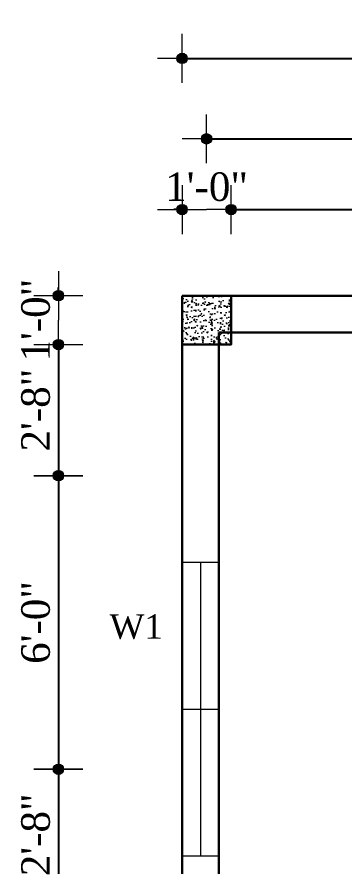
# Model space of a CAD drawing. Header units: inches. Extents: x 897 to 49934, y -34925 to -18564.
# Drawn here: x 30842.7 to 30923.1, y -27300.2 to -27092 of the extents above; entities that cross this region are included whole.
import ezdxf

# ---------------------------------------------------------------- set-up
doc = ezdxf.new("R2010")
doc.units = ezdxf.units.IN
doc.header["$LTSCALE"] = 35
doc.header["$MEASUREMENT"] = 0
doc.header["$PDMODE"] = 34
for name, color, linetype, lineweight in [('HACTH', 8, 'Continuous', 13), ('SES-Access Road', 2, 'Continuous', 15), ('SES-DIMENSION', 142, 'Continuous', 13), ('SES-Wall Plan', 6, 'Continuous', 30)]:
    doc.layers.add(name, color=color, linetype=linetype, lineweight=lineweight)
doc.styles.add('7 INCH', font='times.ttf', dxfattribs={"height": 7})
doc.styles.add('SES-ARAIL', font='times.ttf', dxfattribs={"height": 6})
doc.dimstyles.new('7 INCH', dxfattribs={"dimscale": 0, "dimtxt": 7, "dimasz": 1, "dimexe": 2, "dimexo": 9, "dimgap": 2, "dimtad": 1, "dimdec": 0, "dimzin": 3, "dimdsep": 46, "dimlunit": 4, "dimtxsty": '7 INCH', "dimblk": 'DIM', "dimcen": 3, "dimdle": 3, "dimse1": 1, "dimse2": 1, "dimclrd": 256, "dimclre": 256, "dimclrt": 7, "dimadec": 1, "dimazin": 2, "dimtfac": 1, "dimtdec": 0, "dimtix": 1, "dimtofl": 0, "dimtmove": 2, "dimatfit": 3, "dimldrblk": 'ARW', "dimfxl": 2, "dimfrac": 2, "dimtolj": 2, "dimtzin": 0, "dimarcsym": 0})

# ---------------------------------------------------------------- blocks, each defined once
blk = doc.blocks.new('FGBDF')
at = {"layer": 'HACTH', "transparency": 33554483}
h = blk.add_hatch(dxfattribs=at)
h.set_pattern_fill('AR-CONC', color=256, scale=0.4)
h.set_pattern_definition([(50, (0, 0), (2.86904073, -0.25100854), [0.3, -3.3]), (355, (0, 0), (-0.55500533, 3.00876853), [0.24, -2.64]), (100.4514445, (0.239, -0.021), (2.31403539, 2.75775996), [0.25496077, -2.80456845]), (46.1842, (0, 0.8), (4.26896532, -0.66207712), [0.45, -4.95]), (96.635635, (0.3557, 0.745), (3.7386478, 3.8964744), [0.38244137, -4.20685504]), (351.184164, (0, 0.8), (3.7386478, 3.8964744), [0.36, -3.96]), (21, (0.4, 0.6), (2.38762821, -1.61047556), [0.3, -3.3]), (326, (0.4, 0.6), (0.97326133, 2.90060018), [0.24, -2.64]), (71.451445, (0.599, 0.4658), (3.3608895, 1.29012461), [0.25496076, -2.80456845]), (37.5, (0, 0), (0.048639421, 1.331575415), [0, -2.608, 0, -2.68, 0, -2.65]), (7.5, (0, 0), (1.05227815, 1.577646848), [0, -1.528, 0, -2.548, 0, -1.01]), (327.5, (-0.892, 0), (2.135289745, -0.090219487), [0, -1, 0, -3.12, 0, -4.14]), (317.5, (-1.292, 0), (2.33274468, 0.40041993), [0, -1.3, 0, -2.072, 0, -2.94])])
h.paths.add_polyline_path([(42228, -19292.5), (42216, -19292.5), (42216, -19304.5), (42228, -19304.5)])
at = {"layer": 'SES-Wall Plan'}
blk.add_lwpolyline([(42216, -19292.5), (42228, -19292.5), (42228, -19304.5), (42216, -19304.5), (42216, -19292.5)], dxfattribs=at)
blk = doc.blocks.new('zfhg')
at = {"layer": 'SES-Access Road'}
for p, q in [((30892.19, -27204.5), (30883.19, -27204.5)), ((30887.69, -27204.5), (30887.69, -27276.5)), ((30892.19, -27240.5), (30883.19, -27240.5)), ((30892.19, -27276.5), (30883.19, -27276.5))]:
    blk.add_line(p, q, dxfattribs=at)
blk = doc.blocks.new('DIM')
at = {"layer": 'SES-DIMENSION'}
h = blk.add_hatch(color=256, dxfattribs=at)
h.paths.add_polyline_path([(0, 1.28), (0, 0), (1.28, 0, 0.414214)])
h.paths.add_polyline_path([(1.28, 0), (0, 0), (0, -1.28, 0.414214)])
h.paths.add_polyline_path([(0, 0), (-1.28, 0, 0.414214), (0, -1.28)])
h.paths.add_polyline_path([(0, 1.28, 0.414214), (-1.28, 0), (0, 0)])
for p, q in [((0, 6), (0, -6)), ((-6, 0), (6, 0))]:
    blk.add_line(p, q, dxfattribs=at)
blk.add_circle((0, 0), 1.28, dxfattribs=at)
blk = doc.blocks.new('*D917')
at = {"layer": 'Defpoints', "color": 0, "transparency": 16777216}
for p in [(30895.19, -27139.23), (30883.19, -27160.35), (30895.19, -27160.35)]:
    blk.add_point(p, dxfattribs=at)
at = {"layer": 'SES-DIMENSION', "lineweight": -2, "transparency": 16777216}
for p, q in [((30882.19, -27139.23), (30881.19, -27139.23)), ((30896.19, -27139.23), (30897.19, -27139.23))]:
    blk.add_line(p, q, dxfattribs=at)
blk.add_blockref('DIM', (30883.19, -27139.23), dxfattribs=at)
at = {"layer": 'SES-DIMENSION', "lineweight": -2, "transparency": 16777216, "rotation": 180}
blk.add_blockref('DIM', (30895.19, -27139.23), dxfattribs=at)
at = {"layer": 'SES-DIMENSION', "color": 7, "transparency": 16777216, "insert": (30889.19, -27133.67), "char_height": 7, "attachment_point": 5, "style": '7 INCH'}
blk.add_mtext('\\A2;1\'-0"', dxfattribs=at)
blk = doc.blocks.new('ARW')
at = {"layer": 'SES-DIMENSION'}
blk.add_lwpolyline([(10, 0, 0, 6, 0), (0, 0, 0, 0, 0), (10, 0, 0, 0, 0)], format="xyseb", dxfattribs=at)
blk = doc.blocks.new('*D918')
at = {"layer": 'Defpoints', "color": 0, "transparency": 16777216}
for p in [(31046.5, -27139.23), (30895.19, -27160.35), (31046.5, -27160.35)]:
    blk.add_point(p, dxfattribs=at)
at = {"layer": 'SES-DIMENSION', "lineweight": -2, "transparency": 16777216}
blk.add_line((30896.19, -27139.23), (31045.5, -27139.23), dxfattribs=at)
at = {"layer": 'SES-DIMENSION', "lineweight": -2, "transparency": 16777216, "rotation": 180}
blk.add_blockref('DIM', (30895.19, -27139.23), dxfattribs=at)
at = {"layer": 'SES-DIMENSION', "lineweight": -2, "transparency": 16777216}
blk.add_blockref('DIM', (31046.5, -27139.23), dxfattribs=at)
at = {"layer": 'SES-DIMENSION', "color": 7, "transparency": 16777216, "insert": (30970.84, -27133.66), "char_height": 7, "attachment_point": 5, "style": '7 INCH'}
blk.add_mtext('\\A2;12\'-7"', dxfattribs=at)
blk = doc.blocks.new('*D926')
at = {"layer": 'Defpoints', "color": 0, "transparency": 16777216}
for p in [(31052.5, -27121.89), (30889.19, -27160.35), (31052.5, -27160.35)]:
    blk.add_point(p, dxfattribs=at)
at = {"layer": 'SES-DIMENSION', "lineweight": -2, "transparency": 16777216}
blk.add_line((30890.19, -27121.89), (31051.5, -27121.89), dxfattribs=at)
at = {"layer": 'SES-DIMENSION', "lineweight": -2, "transparency": 16777216, "rotation": 180}
blk.add_blockref('DIM', (30889.19, -27121.89), dxfattribs=at)
at = {"layer": 'SES-DIMENSION', "lineweight": -2, "transparency": 16777216}
blk.add_blockref('DIM', (31052.5, -27121.89), dxfattribs=at)
at = {"layer": 'SES-DIMENSION', "color": 7, "transparency": 16777216, "insert": (30970.84, -27116.32), "char_height": 7, "attachment_point": 5, "style": '7 INCH'}
blk.add_mtext('\\A2;13\'-7"', dxfattribs=at)
blk = doc.blocks.new('*D929')
at = {"layer": 'Defpoints', "color": 0, "transparency": 16777216}
for p in [(31335.81, -27102.16), (30883.19, -27160.35), (31335.81, -27160.35)]:
    blk.add_point(p, dxfattribs=at)
at = {"layer": 'SES-DIMENSION', "lineweight": -2, "transparency": 16777216}
blk.add_line((30884.19, -27102.16), (31334.81, -27102.16), dxfattribs=at)
at = {"layer": 'SES-DIMENSION', "lineweight": -2, "transparency": 16777216, "rotation": 180}
blk.add_blockref('DIM', (30883.19, -27102.16), dxfattribs=at)
at = {"layer": 'SES-DIMENSION', "lineweight": -2, "transparency": 16777216}
blk.add_blockref('DIM', (31335.81, -27102.16), dxfattribs=at)
at = {"layer": 'SES-DIMENSION', "color": 7, "transparency": 16777216, "insert": (31109.5, -27096.59), "char_height": 7, "attachment_point": 5, "style": '7 INCH'}
blk.add_mtext('\\A2;37\'-9"', dxfattribs=at)
blk = doc.blocks.new('*D930')
at = {"layer": 'Defpoints', "color": 0, "transparency": 16777216}
for p in [(30883.19, -27160.35), (30852.9, -27172.35), (30883.19, -27172.35)]:
    blk.add_point(p, dxfattribs=at)
at = {"layer": 'SES-DIMENSION', "lineweight": -2, "transparency": 16777216}
for p, q in [((30852.9, -27159.35), (30852.9, -27158.35)), ((30852.9, -27173.35), (30852.9, -27174.35))]:
    blk.add_line(p, q, dxfattribs=at)
for p, rotation in [((30852.9, -27160.35), 270), ((30852.9, -27172.35), 90)]:
    blk.add_blockref('DIM', p, dxfattribs=dict(at, rotation=rotation))
at = {"layer": 'SES-DIMENSION', "color": 7, "transparency": 16777216, "insert": (30847.34, -27166.35), "char_height": 7, "attachment_point": 5, "rotation": 90, "style": '7 INCH'}
blk.add_mtext('\\A2;1\'-0"', dxfattribs=at)
blk = doc.blocks.new('*D931')
at = {"layer": 'Defpoints', "color": 0, "transparency": 16777216}
for p in [(30883.19, -27172.35), (30852.9, -27204.5), (30883.19, -27204.5)]:
    blk.add_point(p, dxfattribs=at)
at = {"layer": 'SES-DIMENSION', "lineweight": -2, "transparency": 16777216}
blk.add_line((30852.9, -27173.35), (30852.9, -27203.5), dxfattribs=at)
for p, rotation in [((30852.9, -27172.35), 90), ((30852.9, -27204.5), 270)]:
    blk.add_blockref('DIM', p, dxfattribs=dict(at, rotation=rotation))
at = {"layer": 'SES-DIMENSION', "color": 7, "transparency": 16777216, "insert": (30847.34, -27188.42), "char_height": 7, "attachment_point": 5, "rotation": 90, "style": '7 INCH'}
blk.add_mtext('\\A2;2\'-8"', dxfattribs=at)
blk = doc.blocks.new('*D932')
at = {"layer": 'Defpoints', "color": 0, "transparency": 16777216}
for p in [(30883.19, -27204.5), (30852.9, -27276.5), (30887.69, -27276.5)]:
    blk.add_point(p, dxfattribs=at)
at = {"layer": 'SES-DIMENSION', "lineweight": -2, "transparency": 16777216}
blk.add_line((30852.9, -27205.5), (30852.9, -27275.5), dxfattribs=at)
for p, rotation in [((30852.9, -27204.5), 90), ((30852.9, -27276.5), 270)]:
    blk.add_blockref('DIM', p, dxfattribs=dict(at, rotation=rotation))
at = {"layer": 'SES-DIMENSION', "color": 7, "transparency": 16777216, "insert": (30847.34, -27240.5), "char_height": 7, "attachment_point": 5, "rotation": 90, "style": '7 INCH'}
blk.add_mtext('\\A2;6\'-0"', dxfattribs=at)
blk = doc.blocks.new('*D933')
at = {"layer": 'Defpoints', "color": 0, "transparency": 16777216}
for p in [(30887.69, -27276.5), (30852.9, -27308.65), (30883.19, -27308.65)]:
    blk.add_point(p, dxfattribs=at)
at = {"layer": 'SES-DIMENSION', "lineweight": -2, "transparency": 16777216}
blk.add_line((30852.9, -27277.5), (30852.9, -27307.65), dxfattribs=at)
for p, rotation in [((30852.9, -27276.5), 90), ((30852.9, -27308.65), 270)]:
    blk.add_blockref('DIM', p, dxfattribs=dict(at, rotation=rotation))
at = {"layer": 'SES-DIMENSION', "color": 7, "transparency": 16777216, "insert": (30847.34, -27292.58), "char_height": 7, "attachment_point": 5, "rotation": 90, "style": '7 INCH'}
blk.add_mtext('\\A2;2\'-8"', dxfattribs=at)

msp = doc.modelspace()

# ---------------------------------------------------------------- linework, layer by layer
at = {"layer": 'SES-Wall Plan'}
for p, q in [((30883.19, -27160.35), (31335.81, -27160.35)), ((30883.19, -27468.95), (30883.19, -27160.35)), ((30892.19, -27169.35), (31049.5, -27169.35)), ((30892.19, -27311.65), (30892.19, -27169.35))]:
    msp.add_line(p, q, dxfattribs=at)

# ---------------------------------------------------------------- block references
for name, p in [('FGBDF', (-11332.81, -7867.85)), ('zfhg', (0, -21.31))]:
    msp.add_blockref(name, p, dxfattribs=at)

# ---------------------------------------------------------------- texts
at = {"layer": 'SES-Wall Plan', "insert": (30878.5, -27238.5), "char_height": 6, "width": 44.2055, "attachment_point": 3, "style": 'SES-ARAIL'}
msp.add_mtext('W1', dxfattribs=at)

# ---------------------------------------------------------------- dimensions: what is measured, and where the dimension line sits
at = {"layer": 'SES-DIMENSION'}
for base, p1, p2, picture, middle in [((31335.81, -27102.16), (30883.19, -27160.35), (31335.81, -27160.35), '*D929', (31109.5, -27096.59)), ((31052.5, -27121.89), (30889.19, -27160.35), (31052.5, -27160.35), '*D926', (30970.84, -27116.32)), ((30895.19, -27139.23), (30883.19, -27160.35), (30895.19, -27160.35), '*D917', (30889.19, -27133.67)), ((31046.5, -27139.23), (30895.19, -27160.35), (31046.5, -27160.35), '*D918', (30970.84, -27133.66))]:
    dim = msp.add_linear_dim(base=base, p1=p1, p2=p2, dimstyle='7 INCH', override={"dimscale": 1}, dxfattribs=at)
    dim.commit()
    dim.dimension.update_dxf_attribs({"geometry": picture, "text_midpoint": middle})
for base, p1, p2, picture, middle in [((30852.9, -27172.35), (30883.19, -27160.35), (30883.19, -27172.35), '*D930', (30847.34, -27166.35)), ((30852.9, -27204.5), (30883.19, -27172.35), (30883.19, -27204.5), '*D931', (30847.34, -27188.42)), ((30852.9, -27276.5), (30883.19, -27204.5), (30887.69, -27276.5), '*D932', (30847.34, -27240.5)), ((30852.9, -27308.65), (30887.69, -27276.5), (30883.19, -27308.65), '*D933', (30847.34, -27292.58))]:
    dim = msp.add_linear_dim(base=base, p1=p1, p2=p2, angle=90, dimstyle='7 INCH', override={"dimscale": 1}, dxfattribs=at)
    dim.commit()
    dim.dimension.update_dxf_attribs({"geometry": picture, "text_midpoint": middle})

doc.saveas('drawing.dxf')
